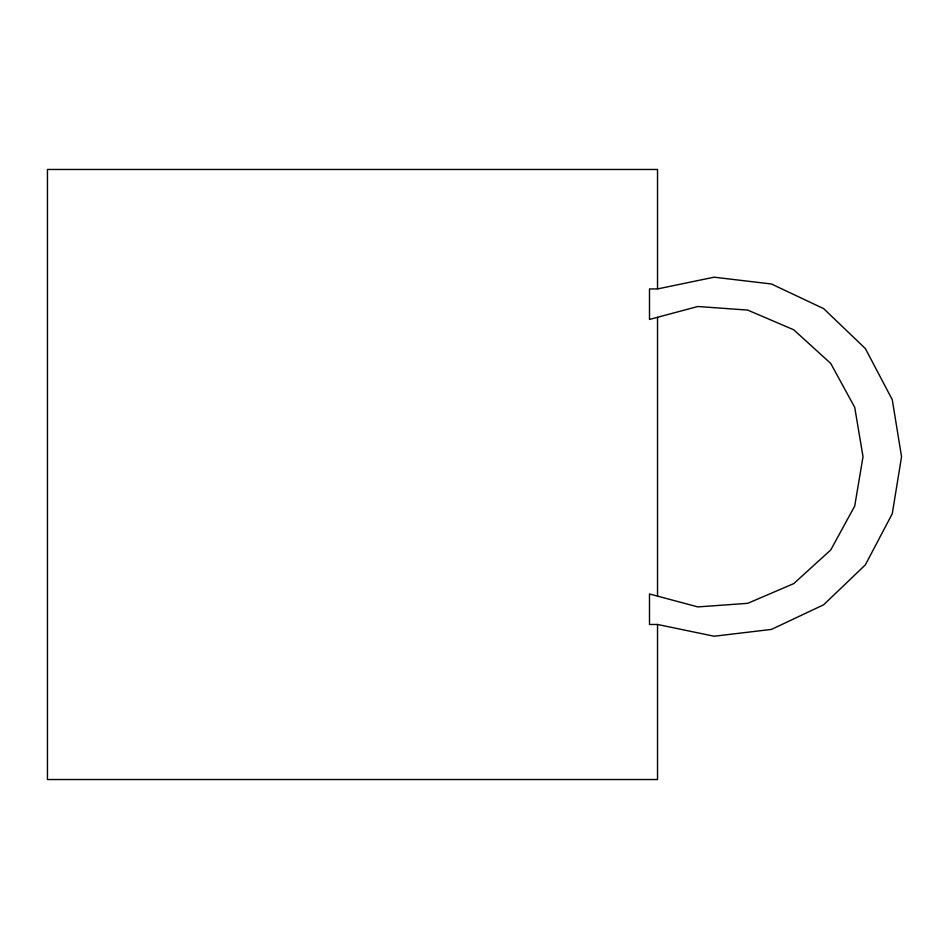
<?xml version="1.0" encoding="UTF-8"?>
<svg xmlns="http://www.w3.org/2000/svg" width="949" height="949" viewBox="0 0 949 949"><rect width="100%" height="100%" fill="white"/><g stroke="black" fill="none" stroke-linecap="round" stroke-linejoin="round"><path stroke-width="1.42" d="M657.527 288.935L714.075 277.191L771.43 283.988L823.661 308.639L865.381 348.58L892.262 399.695L901.55 456.706L892.262 513.717L865.381 564.833L823.661 604.774L771.43 629.424L714.075 636.221L657.527 624.478L649.496 624.478L649.496 593.967L697.823 606.909L747.729 603.327L793.72 583.623L830.743 549.969L854.717 506.054L863.021 456.706L854.717 407.358L830.743 363.443L793.72 329.789L747.729 310.086L697.823 306.503L649.496 319.445L649.496 288.935L657.527 288.935L657.527 169.468L47.45 169.468L47.45 779.532L657.527 779.532L657.527 624.478M657.527 317.286L657.527 596.126"/></g></svg>
